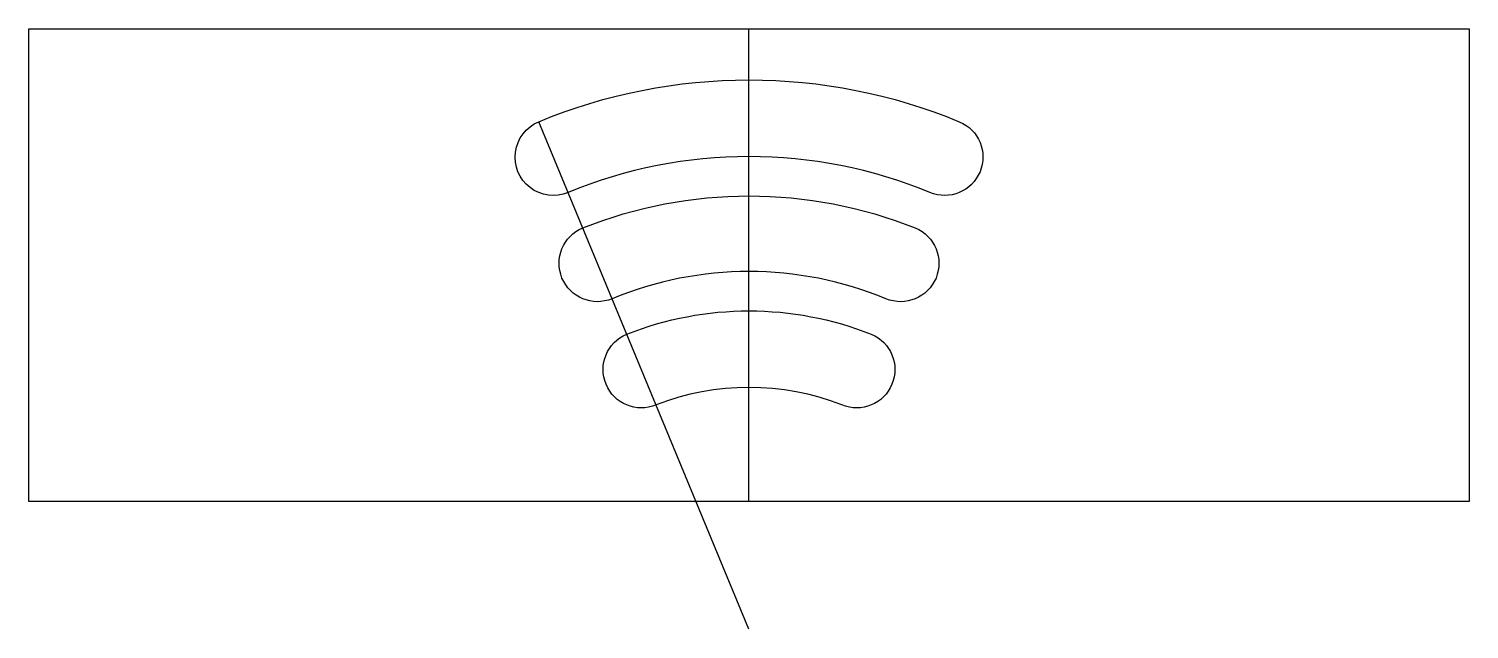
# Model space of a CAD drawing. Header units: millimetres. Extents: x -14.1 to 14.1, y -30 to -18.2.
import ezdxf

# ---------------------------------------------------------------- set-up
doc = ezdxf.new("R2010")
doc.units = ezdxf.units.MM
doc.layers.get('0').update_dxf_attribs({"linetype": 'CONTINUOUS'})

msp = doc.modelspace()

# ---------------------------------------------------------------- linework, layer by layer
for p, q in [((0, -27.5), (0, -18.25)), ((0, -30), (-4.114, -20.068))]:
    msp.add_line(p, q)
msp.add_lwpolyline([(14.092, -18.25), (14.092, -27.5), (-14.092, -27.5), (-14.092, -18.25)], close=True)
for points in [[(-3.54, -21.454, -1), (-4.114, -20.068, -0.198912), (4.114, -20.068, -1), (3.54, -21.454, 0.198912)], [(-2.679, -23.533, -1), (-3.253, -22.147, -0.192794), (3.253, -22.147, -1), (2.679, -23.533, 0.198912)], [(-1.818, -25.612, -1), (-2.392, -24.226, -0.190679), (2.392, -24.226, -1), (1.818, -25.612, 0.188214)]]:
    msp.add_lwpolyline(points, format="xyb", close=True)

doc.saveas('drawing.dxf')
